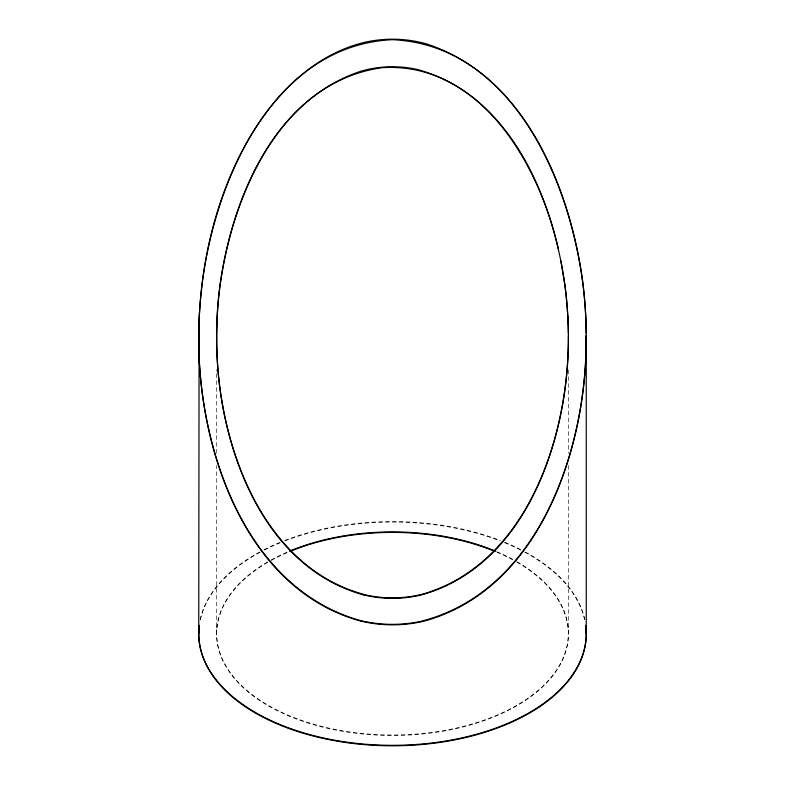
<?xml version="1.0" encoding="UTF-8"?>
<svg xmlns="http://www.w3.org/2000/svg" width="785" height="785" viewBox="0 0 785 785"><rect width="100%" height="100%" fill="white"/><g stroke="black" fill="none" stroke-linecap="round" stroke-linejoin="round"><path stroke-width="0.59" stroke-dasharray="3.92 2.94" d="M216.631 633.456L216.631 465.476M216.631 453.22L216.631 369.843M568.369 369.843L568.369 453.22M568.369 465.476L568.369 633.456M200.273 619.924A193.758 111.862 0 0 1 260.355 552.13M264.368 550.03A193.758 111.862 0 0 1 280.265 542.759M284.71 540.983A193.758 111.862 0 0 1 500.29 540.983M504.735 542.759A193.758 111.862 0 0 1 520.632 550.03M524.645 552.13A193.758 111.862 0 0 1 584.727 619.924M516.864 562.139A175.869 101.54 0 0 1 516.864 705.735A175.869 101.54 0 0 1 268.136 705.735A175.869 101.54 0 0 1 268.136 562.139M271.1 560.47A175.869 101.54 0 0 1 288.007 552.267M496.993 552.267A175.869 101.54 0 0 1 512.89 559.921M200.234 619.62A193.758 111.862 0 0 1 259.658 552.022M263.956 549.755A193.758 111.862 0 0 1 280.441 542.199M284.906 540.423A193.758 111.862 0 0 1 500.094 540.423M504.559 542.199A193.758 111.862 0 0 1 521.044 549.755M525.342 552.022A193.758 111.862 0 0 1 584.766 619.62M516.864 561.658A175.869 101.54 0 0 1 516.864 705.254A175.869 101.54 0 0 1 268.136 705.254A175.869 101.54 0 0 1 268.136 561.658M271.227 559.921A175.869 101.54 0 0 1 288.399 551.61M496.601 551.61A175.869 101.54 0 0 1 512.723 559.342"/><path stroke-width="1.18" d="M198.742 633.456L199.115 320.29M199.351 314.795C202.491 258.393 215.708 202.079 241.711 151.711C267.577 102.256 308.809 55.519 365.113 42.213A125.728 125.404 0 0 1 426.441 43.862C523.134 75.419 567.732 182.562 581.822 275.476A446.999 444.084 25.6 0 1 585.993 321.516M220.104 285.24C232.576 194.915 280.412 81.728 382.442 67.677C481.117 61.878 539.56 165.547 558.351 248.933M220.624 280.912C233.351 196.574 273.975 99.342 361.826 70.915A114.492 114.178 0 0 1 417.492 69.502C511.771 95.476 553.935 200.558 565.435 289.017A405.325 402.656 25.7 0 1 567.81 316.895M363.632 594.942C268.411 568.566 226.031 461.825 218.112 371.982A399.271 396.592 -26.7 0 1 216.67 335.509L216.964 321.477A405.825 403.254 -23.6 0 1 220.065 285.24M360.727 621.082C255.851 592.253 209.026 474.827 200.371 375.917M560.922 260.993L564.896 285.24M582.421 280.353C568.782 178.686 511.104 45.275 392.5 39.692C273.896 45.275 216.218 178.686 202.579 280.353A447.214 444.202 -27.1 0 0 199.155 320.29M586.228 333.419L585.885 320.29A447.214 444.281 25.8 0 0 582.47 280.353M568.35 333.409L568.036 321.477A405.825 403.196 24.8 0 0 564.866 285.249M586.248 335.745L586.258 633.456M585.738 625.743A193.758 111.862 0 0 1 392.5 745.809A193.758 111.862 0 0 1 199.262 625.743M290.244 551.325A175.869 101.54 0 0 1 494.756 551.325M567.898 316.895A399.379 396.759 25.3 0 1 566.819 372.787C558.518 461.933 516.883 566.358 423.223 593.99A122.244 121.135 0 0 1 367.478 595.315C272.287 572.02 228.17 467.399 218.789 378.576A398.809 396.101 -27.4 0 1 216.964 322.713M216.866 322.713A405.609 403.048 -23.4 0 1 220.585 280.912M199.272 314.795A440.091 437.088 -27.4 0 0 200.401 376.378C209.409 474.621 255.282 589.643 358.5 620.042A135.138 133.843 0 0 0 419.916 621.563C530.326 594.323 578.113 470.441 585.227 367.723A439.953 436.823 29.7 0 0 585.914 321.526M585.747 625.36A193.758 111.862 0 0 1 392.5 745.318A193.758 111.862 0 0 1 199.253 625.36M289.508 551.148A175.869 101.54 0 0 1 495.492 551.148M363.543 594.902A122.097 120.988 0 0 0 421.359 594.932C516.589 568.585 558.969 461.815 566.888 371.982A399.271 396.651 25.3 0 0 568.399 335.509M360.619 621.053A134.961 133.685 0.1 0 0 424.273 621.092C529.139 592.243 575.974 474.827 584.629 375.917A440.1 437.019 28.8 0 0 586.209 335.745M200.342 375.927A440.1 437.098 -27.3 0 1 198.713 335.745"/></g></svg>
